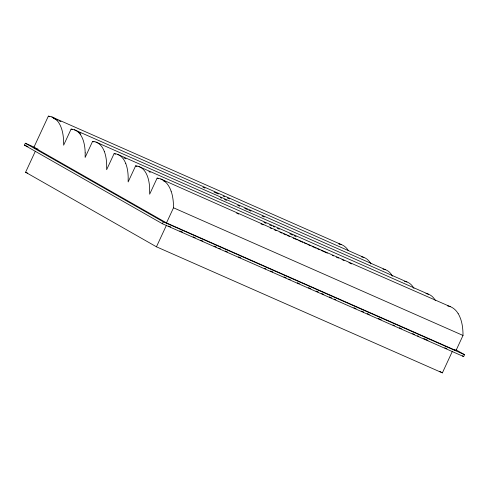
<?xml version="1.0" encoding="UTF-8"?>
<svg xmlns="http://www.w3.org/2000/svg" width="489" height="489" viewBox="0 0 489 489"><rect width="100%" height="100%" fill="white"/><g stroke="black" fill="none" stroke-linecap="round" stroke-linejoin="round"><path stroke-width="0.73" d="M455.925 349.763L464.55 354.678L463.67 356.579L162.434 223.754L24.45 145.135L25.33 143.24L34.419 147.244M458.15 313.614A78.546 34.01 -66.2 0 1 459.721 316.621L460.601 318.828A71.81 31.088 -66.2 0 1 463.01 335.442L455.992 350.558L166.498 222.911L33.875 147.348L48.368 116.125L50.178 116.431A68.631 29.713 -66.2 0 1 58.79 122.788A72.036 31.186 -66.2 0 1 60.795 126.62A67.928 29.413 -66.2 0 1 63.631 142.048L63.631 145.196L71.107 129.078L72.83 129.34A61.382 26.577 -66.2 0 1 80.422 134.609M452.447 351.169L442.374 372.875L156.449 246.804L25.593 172.25L35.355 151.223M104.298 151.407A65.404 28.319 -66.2 0 0 102.452 147.678L101.92 146.871A61.382 26.577 -66.2 0 0 94.34 141.59L92.617 141.333L85.135 157.446L85.178 152.855M125.801 163.656A65.367 28.301 -66.2 0 0 123.962 159.927L123.43 159.127A61.388 26.577 -66.2 0 0 115.844 153.839L114.12 153.583L106.639 169.701L106.681 165.105A63.356 27.433 -66.2 0 0 104.304 151.394M171.107 191.181L170.227 188.968A78.546 34.01 -66.2 0 0 168.662 185.967A75.606 32.732 -66.2 0 0 159.023 178.43L157.134 178.088L149.652 194.206L149.64 188.161A63.222 27.372 -66.2 0 0 147.311 175.906A65.33 28.283 -66.2 0 0 145.465 172.183L144.933 171.376A61.4 26.583 -66.2 0 0 137.354 166.095L135.624 165.838L128.149 181.951L128.185 177.36A63.356 27.433 -66.2 0 0 125.807 163.65M162.434 223.754L163.314 221.853L25.33 143.24M166.498 222.911L173.509 207.794A71.81 31.088 -66.2 0 0 171.113 191.168M156.449 246.804L166.523 225.099M361.475 256.829L362.325 256.988A61.382 26.577 -66.2 0 1 369.916 262.263M382.985 269.084L383.828 269.237A61.382 26.577 -66.2 0 1 391.42 274.512L391.946 275.325A65.404 28.319 -66.2 0 1 392.447 276.181M404.489 281.334L405.338 281.493A61.388 26.577 -66.2 0 1 412.924 286.768L413.449 287.581A65.367 28.301 -66.2 0 1 413.957 288.437M425.992 293.589L426.842 293.748M338.779 243.901L339.672 244.078M447.582 305.888L448.511 306.09A75.606 32.732 -66.2 0 1 458.156 313.608M363.944 257.465L74.45 129.811M385.448 269.714L95.954 142.067M428.462 294.219L138.968 166.572M450.29 306.658L308.773 244.61L160.795 179.005M51.877 116.957L341.371 244.604M48.368 116.125L49.768 116.737M53.252 118.277L57.439 120.123M58.833 120.74L60.929 121.663M71.107 129.078L72.506 129.695M78.784 132.464L80.874 133.387M202.953 187.214L205.044 188.137M214.115 192.134L218.296 193.98M223.18 196.132L224.573 196.749M227.367 197.978L229.457 198.901M92.617 141.333L94.01 141.944M220.27 197.617L221.664 198.234M224.457 199.463L226.548 200.386M237.709 205.307L239.806 206.23M244.683 208.387L247.477 209.616M248.87 210.233L250.967 211.156M262.128 216.077L264.219 217M117.464 154.316L406.952 281.97M114.12 153.583L115.514 154.2M123.888 157.892L125.979 158.815M135.624 165.838L137.024 166.449M148.882 171.682L150.276 172.293M263.981 222.434L266.071 223.357M269.561 224.891L271.652 225.814M273.051 226.431L274.445 227.049M277.232 228.277L279.329 229.2M289.788 233.815L292.581 235.044M293.975 235.661L296.071 236.578M157.134 178.088L158.528 178.705M163.412 180.857L165.508 181.78M236.658 213.155L238.748 214.078M261.071 223.919L263.168 224.842M270.142 227.917L271.536 228.534M274.329 229.763L276.419 230.686M279.91 232.226L282 233.149M283.394 233.76L286.187 234.995M287.581 235.606L289.671 236.529M293.162 238.07L297.349 239.916M298.742 240.527L302.929 242.373M304.323 242.99L306.414 243.913M307.813 244.531L310.601 245.759M311.994 246.377L316.181 248.223M317.575 248.834L319.672 249.757M321.065 250.374L327.343 253.143M332.227 255.295L333.62 255.912M336.414 257.141L338.504 258.064M341.994 259.598L344.085 260.521M348.969 262.679L351.756 263.907M173.509 207.794L463.004 335.448M33.875 147.348L38.063 149.194M24.45 145.135L27.946 146.682M163.314 221.853L464.55 354.678M168.626 226.022L170.722 226.945M179.805 230.955L182.605 232.189M193.088 236.81L195.19 237.733M200.777 240.203L202.88 241.126M214.06 246.059L216.162 246.982M218.956 248.216L220.356 248.834M225.246 250.991L227.342 251.914M238.528 256.847L240.625 257.77M264.396 268.253L265.796 268.871M270.686 271.028L272.783 271.951M283.968 276.884L286.065 277.807M288.865 279.042L290.264 279.659M297.251 282.74L299.347 283.663M308.437 287.673L310.533 288.596M316.126 291.065L318.223 291.988M321.719 293.528L323.816 294.451M329.409 296.921L331.505 297.844M334.305 299.079L335.705 299.696M353.877 307.709L355.974 308.632M361.567 311.096L363.663 312.025M367.16 313.565L369.256 314.488M378.345 318.498L381.139 319.733M393.028 324.971L394.421 325.588M399.317 327.746L401.414 328.669M412.6 333.602L414.696 334.525M417.496 335.76L418.89 336.377M423.786 338.535L427.979 340.381M444.758 347.783L446.854 348.706M25.593 172.25L27.696 173.173M454 349.427L455.992 350.558M462.343 355.821L463.67 356.579M439.727 371.371L442.374 372.875M369.91 262.269L370.442 263.076A65.41 28.319 -66.2 0 1 370.943 263.932M80.416 134.622L80.948 135.422A65.41 28.319 -66.2 0 1 82.788 139.151A63.356 27.433 -66.2 0 1 85.178 152.849M339.672 244.072A68.631 29.713 -66.2 0 1 348.284 250.441M426.842 293.742A61.4 26.583 -66.2 0 1 434.434 299.017L434.959 299.83A65.33 28.283 -66.2 0 1 435.461 300.686"/></g></svg>
